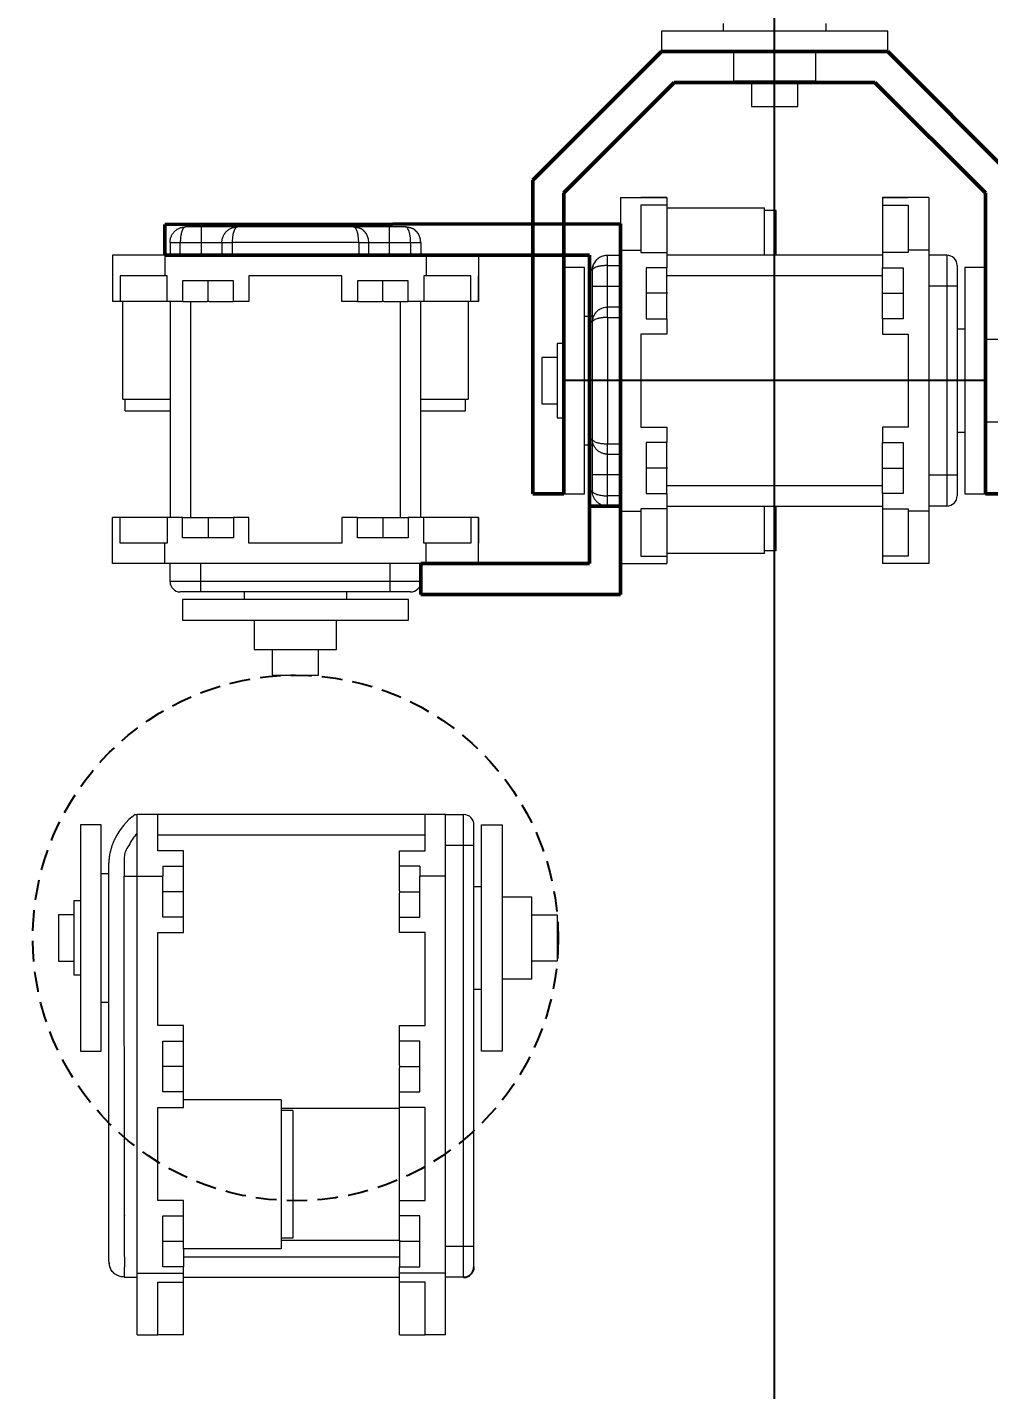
# Model space of a CAD drawing. Header units: millimetres. Extents: x 2045 to 5131, y -377 to 2192.
# Drawn here: x 3074.2 to 3167.7, y 1436 to 1568.5 of the extents above; entities that cross this region are included whole.
import ezdxf

# ---------------------------------------------------------------- set-up
doc = ezdxf.new("R2010")
doc.units = ezdxf.units.MM
doc.linetypes.add('ACISOTGL', pattern=[3, 2, -1])
for name, color, linetype, lineweight in [('AM_5', 3, 'Continuous', 25), ('Construction', 1, 'ACISOTGL', 25), ('Groin', 5, 'Continuous', 50), ('Leg joint', 5, 'Continuous', 50), ('Waistline', 5, 'Continuous', 50)]:
    doc.layers.add(name, color=color, linetype=linetype, lineweight=lineweight)
for name, color, linetype in [('Legs', 7, 'Continuous'), ('RX-28', 7, 'Continuous'), ('Trunk', 7, 'Continuous')]:
    doc.layers.add(name, color=color, linetype=linetype)
doc.styles.get("Standard").update_dxf_attribs({"font": 'arial.ttf'})
doc.dimstyles.new('ISO-25$0', dxfattribs={"dimtxt": 2.5, "dimasz": 2.5, "dimexe": 1.25, "dimexo": 0.625, "dimtad": 1, "dimtxsty": 'Standard', "dimcen": 2.5, "dimadec": 0, "dimazin": 0, "dimtfac": 1, "dimtmove": 0, "dimatfit": 3, "dimfxl": 1, "dimarcsym": 0})

# ---------------------------------------------------------------- blocks, each defined once
blk = doc.blocks.new('*D15')
at = {"layer": 'AM_5', "color": 0, "lineweight": -2, "transparency": 16777216}
for p, q in [((3146.23, 1776.71), (2818.61, 1776.71)), ((2819.86, 1774.21), (2819.86, 1264.21)), ((3146.23, 1261.71), (2818.61, 1261.71))]:
    blk.add_line(p, q, dxfattribs=at)
at = {"layer": 'AM_5', "color": 0, "transparency": 16777216}
for points in [[(2819.44, 1774.21), (2820.27, 1774.21), (2819.86, 1776.71)], [(2819.44, 1264.21), (2820.27, 1264.21), (2819.86, 1261.71)]]:
    blk.add_solid(points, dxfattribs=at)
at = {"layer": 'Defpoints', "color": 0, "transparency": 16777216}
for p in [(3146.85, 1776.71), (2819.86, 1261.71), (3146.85, 1261.71)]:
    blk.add_point(p, dxfattribs=at)
at = {"layer": 'AM_5', "color": 0, "transparency": 16777216, "insert": (2817.95, 1519.21), "char_height": 2.5, "attachment_point": 5, "rotation": 90}
blk.add_mtext('515', dxfattribs=at)

msp = doc.modelspace()

# ---------------------------------------------------------------- linework, layer by layer
msp.add_line((3146.853, 1261.713), (3146.853, 1761.713))
at = {"layer": 'Construction'}
msp.add_circle((3100.252, 1479.913), 25.557, dxfattribs=at)
at = {"layer": 'Groin'}
for p, q in [((3087.552, 1549.32), (3131.853, 1549.37)), ((3087.552, 1546.32), (3087.552, 1549.32)), ((3131.853, 1549.37), (3131.853, 1521.92)), ((3128.853, 1546.32), (3087.552, 1546.32)), ((3128.853, 1521.92), (3128.853, 1546.32)), ((3131.853, 1521.92), (3128.853, 1521.92)), ((3128.853, 1521.92), (3128.853, 1516.32)), ((3131.853, 1521.92), (3131.853, 1513.32)), ((3112.452, 1516.32), (3128.853, 1516.32)), ((3112.452, 1516.32), (3112.452, 1513.32)), ((3112.452, 1513.32), (3131.853, 1513.32))]:
    msp.add_line(p, q, dxfattribs=at)
at = {"layer": 'Leg joint'}
msp.add_line((3131.853, 1521.92), (3131.853, 1516.32), dxfattribs=at)
at = {"layer": 'Legs', "color": 7, "linetype": 'Continuous', "lineweight": 15}
for p, q in [((3091.102, 1549.07), (3089.553, 1549.07)), ((3091.102, 1547.57), (3091.102, 1549.07)), ((3105.901, 1549.07), (3094.603, 1549.07)), ((3109.402, 1547.57), (3109.402, 1549.07)), ((3110.951, 1549.07), (3109.402, 1549.07)), ((3088.052, 1547.569), (3088.052, 1546.32)), ((3089.052, 1547.57), (3091.102, 1547.57)), ((3089.052, 1546.32), (3089.052, 1547.57)), ((3091.102, 1547.57), (3093.102, 1547.57)), ((3091.102, 1546.32), (3091.102, 1547.57)), ((3093.102, 1547.569), (3093.102, 1546.32)), ((3106.402, 1547.569), (3094.102, 1547.57)), ((3094.102, 1547.57), (3094.102, 1546.32)), ((3106.402, 1547.569), (3106.402, 1546.32)), ((3107.402, 1546.32), (3107.402, 1547.57)), ((3107.402, 1547.57), (3109.402, 1547.57)), ((3109.402, 1546.32), (3109.402, 1547.57)), ((3109.402, 1547.57), (3111.452, 1547.569)), ((3111.452, 1547.569), (3111.452, 1546.32)), ((3112.452, 1547.57), (3112.452, 1546.32)), ((3082.452, 1546.32), (3082.452, 1541.82)), ((3087.552, 1546.32), (3082.452, 1546.32)), ((3087.552, 1546.32), (3087.552, 1544.32)), ((3112.952, 1546.32), (3087.552, 1546.32)), ((3118.052, 1546.32), (3112.952, 1546.32)), ((3112.952, 1546.32), (3112.952, 1544.32)), ((3118.052, 1546.32), (3118.052, 1541.82)), ((3082.452, 1544.32), (3082.452, 1541.82)), ((3082.452, 1544.32), (3082.452, 1541.82)), ((3087.552, 1544.32), (3083.196, 1544.32)), ((3083.196, 1544.32), (3083.196, 1541.82)), ((3087.777, 1544.32), (3087.552, 1544.32)), ((3087.777, 1541.82), (3087.777, 1544.32)), ((3104.777, 1544.32), (3095.727, 1544.32)), ((3095.727, 1544.32), (3095.727, 1541.82)), ((3104.777, 1541.82), (3104.777, 1544.32)), ((3112.952, 1544.32), (3112.727, 1544.32)), ((3112.727, 1544.32), (3112.727, 1541.82)), ((3117.308, 1544.32), (3112.952, 1544.32)), ((3117.308, 1541.82), (3117.308, 1544.32)), ((3118.052, 1541.82), (3118.052, 1544.32)), ((3118.052, 1541.82), (3118.052, 1544.32)), ((3082.452, 1543.82), (3082.452, 1541.82)), ((3082.452, 1543.82), (3082.452, 1541.82)), ((3094.227, 1543.82), (3089.277, 1543.82)), ((3089.277, 1543.82), (3089.277, 1541.82)), ((3091.752, 1541.82), (3091.752, 1543.82)), ((3094.227, 1541.82), (3094.227, 1543.82)), ((3111.227, 1543.82), (3106.277, 1543.82)), ((3106.277, 1543.82), (3106.277, 1541.82)), ((3108.752, 1541.82), (3108.752, 1543.82)), ((3111.227, 1541.82), (3111.227, 1543.82)), ((3118.052, 1541.82), (3118.052, 1543.82)), ((3118.052, 1541.82), (3118.052, 1543.82)), ((3083.196, 1541.82), (3082.452, 1541.82)), ((3087.777, 1541.82), (3083.196, 1541.82)), ((3083.452, 1532.32), (3083.452, 1541.82)), ((3089.277, 1541.82), (3087.777, 1541.82)), ((3088.052, 1541.82), (3088.052, 1520.82)), ((3089.277, 1541.82), (3091.652, 1541.82)), ((3090.052, 1541.82), (3090.052, 1520.82)), ((3091.852, 1541.82), (3091.652, 1541.82)), ((3091.852, 1541.82), (3094.227, 1541.82)), ((3095.727, 1541.82), (3094.227, 1541.82)), ((3106.277, 1541.82), (3104.777, 1541.82)), ((3106.277, 1541.82), (3108.652, 1541.82)), ((3108.852, 1541.82), (3108.652, 1541.82)), ((3108.852, 1541.82), (3111.227, 1541.82)), ((3110.452, 1520.82), (3110.452, 1541.82)), ((3112.727, 1541.82), (3111.227, 1541.82)), ((3112.452, 1520.82), (3112.452, 1541.82)), ((3117.308, 1541.82), (3112.727, 1541.82)), ((3117.052, 1541.82), (3117.052, 1532.32)), ((3118.052, 1541.82), (3117.308, 1541.82)), ((3083.452, 1532.32), (3088.052, 1532.32)), ((3083.702, 1531.17), (3083.702, 1532.32)), ((3112.452, 1532.32), (3117.052, 1532.32)), ((3116.802, 1531.17), (3116.802, 1532.32)), ((3083.702, 1531.17), (3088.052, 1531.17)), ((3112.452, 1531.17), (3116.802, 1531.17)), ((3082.452, 1516.32), (3082.452, 1520.82)), ((3083.196, 1520.82), (3082.452, 1520.82)), ((3082.452, 1518.82), (3082.452, 1520.82)), ((3082.452, 1518.32), (3082.452, 1520.82)), ((3082.452, 1518.82), (3082.452, 1520.82)), ((3082.452, 1518.32), (3082.452, 1520.82)), ((3083.196, 1518.32), (3083.196, 1520.82)), ((3087.777, 1520.82), (3083.196, 1520.82)), ((3087.777, 1520.82), (3087.777, 1518.32)), ((3089.277, 1520.82), (3087.777, 1520.82)), ((3089.277, 1518.82), (3089.277, 1520.82)), ((3089.277, 1520.82), (3091.652, 1520.82)), ((3091.652, 1520.82), (3091.852, 1520.82)), ((3091.752, 1520.82), (3091.752, 1518.82)), ((3091.852, 1520.82), (3094.227, 1520.82)), ((3094.227, 1520.82), (3094.227, 1518.82)), ((3095.727, 1520.82), (3094.227, 1520.82)), ((3095.727, 1518.32), (3095.727, 1520.82)), ((3104.777, 1520.82), (3104.777, 1518.32)), ((3106.277, 1520.82), (3104.777, 1520.82)), ((3106.277, 1518.82), (3106.277, 1520.82)), ((3106.277, 1520.82), (3108.652, 1520.82)), ((3108.652, 1520.82), (3108.852, 1520.82)), ((3108.752, 1520.82), (3108.752, 1518.82)), ((3108.852, 1520.82), (3111.227, 1520.82)), ((3112.727, 1520.82), (3111.227, 1520.82)), ((3111.227, 1520.82), (3111.227, 1518.82)), ((3112.727, 1518.32), (3112.727, 1520.82)), ((3117.308, 1520.82), (3112.727, 1520.82)), ((3118.052, 1520.82), (3117.308, 1520.82)), ((3117.308, 1520.82), (3117.308, 1518.32)), ((3118.052, 1516.32), (3118.052, 1520.82)), ((3118.052, 1520.82), (3118.052, 1518.32)), ((3094.227, 1518.82), (3089.277, 1518.82)), ((3111.227, 1518.82), (3106.277, 1518.82)), ((3087.552, 1518.32), (3083.196, 1518.32)), ((3087.552, 1516.32), (3087.552, 1518.32)), ((3087.777, 1518.32), (3087.552, 1518.32)), ((3104.777, 1518.32), (3095.727, 1518.32)), ((3112.952, 1518.32), (3112.727, 1518.32)), ((3112.952, 1516.32), (3112.952, 1518.32)), ((3117.308, 1518.32), (3112.952, 1518.32)), ((3087.552, 1516.32), (3082.452, 1516.32)), ((3112.952, 1516.32), (3087.552, 1516.32)), ((3088.052, 1514.57), (3088.052, 1516.32)), ((3091.052, 1514.57), (3091.052, 1516.32)), ((3109.452, 1514.57), (3109.452, 1516.32)), ((3112.452, 1514.57), (3112.452, 1516.32)), ((3118.052, 1516.32), (3112.952, 1516.32)), ((3091.052, 1514.57), (3088.052, 1514.57)), ((3091.052, 1513.57), (3091.052, 1514.57)), ((3109.452, 1514.57), (3091.052, 1514.57)), ((3109.452, 1513.57), (3091.052, 1513.57)), ((3112.452, 1514.57), (3109.452, 1514.57)), ((3109.452, 1513.57), (3109.452, 1514.57)), ((3111.252, 1512.82), (3089.252, 1512.82)), ((3089.252, 1510.82), (3111.252, 1510.82)), ((3096.252, 1507.97), (3104.252, 1507.97)), ((3098.002, 1505.47), (3102.502, 1505.47)), ((3079.359, 1490.913), (3079.359, 1468.913)), ((3081.359, 1468.913), (3081.359, 1490.913)), ((3086.859, 1491.913), (3084.859, 1491.913)), ((3084.859, 1485.913), (3084.859, 1491.913)), ((3086.859, 1488.388), (3086.859, 1491.913)), ((3112.859, 1491.913), (3086.859, 1491.913)), ((3114.859, 1491.913), (3112.859, 1491.913)), ((3112.859, 1488.388), (3112.859, 1491.913)), ((3114.859, 1485.913), (3114.859, 1491.913)), ((3114.859, 1491.913), (3116.609, 1491.913)), ((3116.609, 1488.913), (3116.609, 1491.913)), ((3118.359, 1468.913), (3118.359, 1490.913)), ((3120.359, 1490.913), (3120.359, 1468.913)), ((3112.859, 1489.913), (3086.859, 1489.913)), ((3089.359, 1488.388), (3086.859, 1488.388)), ((3089.359, 1486.888), (3089.359, 1488.388)), ((3110.359, 1488.388), (3112.859, 1488.388)), ((3110.359, 1486.888), (3110.359, 1488.388)), ((3116.609, 1488.913), (3114.859, 1488.913)), ((3117.609, 1488.913), (3116.609, 1488.913)), ((3116.609, 1449.913), (3116.609, 1488.913)), ((3117.609, 1449.913), (3117.609, 1488.913)), ((3083.609, 1487.77), (3083.609, 1486.913)), ((3083.61, 1452.913), (3083.609, 1485.913)), ((3083.609, 1485.913), (3084.859, 1485.913)), ((3084.859, 1485.913), (3087.359, 1485.913)), ((3084.859, 1447.313), (3084.859, 1485.913)), ((3087.359, 1486.888), (3087.359, 1485.913)), ((3087.359, 1486.888), (3089.359, 1486.888)), ((3087.359, 1481.938), (3087.359, 1485.913)), ((3089.359, 1484.513), (3089.359, 1486.888)), ((3112.359, 1486.888), (3110.359, 1486.888)), ((3110.359, 1484.513), (3110.359, 1486.888)), ((3112.359, 1486.888), (3112.359, 1485.913)), ((3114.859, 1485.913), (3112.359, 1485.913)), ((3112.359, 1481.938), (3112.359, 1485.913)), ((3114.859, 1447.313), (3114.859, 1485.913)), ((3082.109, 1453.414), (3082.109, 1485.412)), ((3089.359, 1484.413), (3087.359, 1484.413)), ((3089.359, 1484.313), (3089.359, 1484.513)), ((3089.359, 1481.938), (3089.359, 1484.313)), ((3110.359, 1484.513), (3110.359, 1484.313)), ((3110.359, 1484.413), (3112.359, 1484.413)), ((3110.359, 1481.938), (3110.359, 1484.313)), ((3078.709, 1483.513), (3078.709, 1476.313)), ((3123.209, 1483.913), (3123.209, 1475.913)), ((3077.209, 1482.163), (3077.209, 1477.663)), ((3089.359, 1481.938), (3087.359, 1481.938)), ((3089.359, 1480.438), (3089.359, 1481.938)), ((3110.359, 1481.938), (3112.359, 1481.938)), ((3110.359, 1480.438), (3110.359, 1481.938)), ((3125.709, 1482.163), (3125.709, 1477.663)), ((3086.859, 1471.388), (3086.859, 1480.438)), ((3086.859, 1480.438), (3089.359, 1480.438)), ((3112.859, 1480.438), (3110.359, 1480.438)), ((3112.859, 1471.388), (3112.859, 1480.438)), ((3089.359, 1471.388), (3086.859, 1471.388)), ((3089.359, 1469.888), (3089.359, 1471.388)), ((3110.359, 1471.388), (3112.859, 1471.388)), ((3110.359, 1469.888), (3110.359, 1471.388)), ((3087.359, 1464.938), (3087.359, 1469.888)), ((3087.359, 1469.888), (3089.359, 1469.888)), ((3089.359, 1467.513), (3089.359, 1469.888)), ((3112.359, 1469.888), (3110.359, 1469.888)), ((3110.359, 1467.513), (3110.359, 1469.888)), ((3112.359, 1464.938), (3112.359, 1469.888)), ((3089.359, 1467.413), (3087.359, 1467.413)), ((3089.359, 1467.313), (3089.359, 1467.513)), ((3089.359, 1464.938), (3089.359, 1467.313)), ((3110.359, 1467.513), (3110.359, 1467.313)), ((3110.359, 1467.413), (3112.359, 1467.413)), ((3110.359, 1464.938), (3110.359, 1467.313)), ((3089.359, 1464.938), (3087.359, 1464.938)), ((3089.359, 1463.438), (3089.359, 1464.938)), ((3110.359, 1464.938), (3112.359, 1464.938)), ((3110.359, 1463.438), (3110.359, 1464.938)), ((3086.859, 1454.388), (3086.859, 1463.438)), ((3086.859, 1463.438), (3089.359, 1463.438)), ((3098.859, 1464.163), (3089.359, 1464.163)), ((3098.859, 1464.163), (3098.859, 1449.663)), ((3110.359, 1463.313), (3098.859, 1463.313)), ((3100.009, 1463.123), (3098.859, 1463.123)), ((3100.009, 1463.123), (3100.009, 1450.703)), ((3112.859, 1463.438), (3110.359, 1463.438)), ((3110.359, 1454.388), (3110.359, 1463.313)), ((3112.859, 1454.388), (3112.859, 1463.438)), ((3089.359, 1454.388), (3086.859, 1454.388)), ((3089.359, 1452.888), (3089.359, 1454.388)), ((3110.359, 1454.388), (3112.859, 1454.388)), ((3110.359, 1452.888), (3110.359, 1454.388)), ((3087.359, 1447.938), (3087.359, 1452.888)), ((3087.359, 1452.888), (3089.359, 1452.888)), ((3089.359, 1449.663), (3089.359, 1452.888)), ((3112.359, 1452.888), (3110.359, 1452.888)), ((3110.359, 1450.513), (3110.359, 1452.888)), ((3112.359, 1447.938), (3112.359, 1452.888)), ((3083.609, 1451.913), (3083.609, 1449.913)), ((3082.109, 1448.414), (3082.109, 1449.913)), ((3083.609, 1449.913), (3083.61, 1447.913)), ((3087.359, 1450.413), (3089.359, 1450.413)), ((3100.009, 1450.703), (3098.859, 1450.703)), ((3098.859, 1450.513), (3110.359, 1450.513)), ((3110.359, 1450.513), (3110.359, 1450.313)), ((3110.359, 1450.413), (3112.359, 1450.413)), ((3110.359, 1450.313), (3110.359, 1447.938)), ((3116.609, 1449.913), (3114.859, 1449.913)), ((3116.609, 1446.913), (3116.609, 1449.913)), ((3117.609, 1449.913), (3116.609, 1449.913)), ((3098.859, 1449.663), (3089.359, 1449.663)), ((3089.359, 1449.663), (3089.359, 1447.938)), ((3089.359, 1448.913), (3110.359, 1448.913)), ((3084.859, 1447.313), (3089.359, 1447.313)), ((3084.859, 1441.313), (3084.859, 1447.313)), ((3089.359, 1447.938), (3087.359, 1447.938)), ((3089.359, 1447.313), (3089.359, 1447.938)), ((3089.359, 1446.438), (3089.359, 1447.313)), ((3110.359, 1447.313), (3110.359, 1447.938)), ((3110.359, 1447.938), (3112.359, 1447.938)), ((3114.859, 1447.313), (3110.359, 1447.313)), ((3110.359, 1446.438), (3110.359, 1447.313)), ((3114.859, 1441.313), (3114.859, 1447.313)), ((3083.609, 1446.913), (3084.859, 1446.913)), ((3086.859, 1441.313), (3086.859, 1446.438)), ((3086.859, 1446.438), (3089.359, 1446.438)), ((3089.359, 1446.913), (3110.359, 1446.913)), ((3089.359, 1441.313), (3089.359, 1446.438)), ((3112.859, 1446.438), (3110.359, 1446.438)), ((3110.359, 1441.313), (3110.359, 1446.438)), ((3112.859, 1441.313), (3112.859, 1446.438)), ((3116.609, 1446.913), (3114.859, 1446.913)), ((3084.859, 1441.313), (3086.859, 1441.313)), ((3089.359, 1441.313), (3086.859, 1441.313)), ((3089.359, 1441.313), (3086.859, 1441.313)), ((3089.359, 1441.313), (3087.359, 1441.313)), ((3089.359, 1441.313), (3087.359, 1441.313)), ((3110.359, 1441.313), (3112.859, 1441.313)), ((3110.359, 1441.313), (3112.359, 1441.313)), ((3110.359, 1441.313), (3112.859, 1441.313)), ((3110.359, 1441.313), (3112.359, 1441.313)), ((3114.859, 1441.313), (3112.859, 1441.313))]:
    msp.add_line(p, q, dxfattribs=at)
for centre, radius, start, end in [((3089.052, 1514.57), 1, 180, 270), ((3111.452, 1514.57), 1, 269.99999, 0), ((3088.286, 1486.913), 6.177, 125.95684, 154.68287), ((3116.609, 1490.913), 1, 359.99999, 90)]:
    msp.add_arc(centre, radius, start, end, dxfattribs=at)
at = {"layer": 'Legs', "color": 7, "linetype": 'Continuous'}
msp.add_arc((3116.609, 1447.913), 1, 270, 0, dxfattribs=at)
at = {"layer": 'Legs', "color": 7, "linetype": 'Continuous', "lineweight": 15}
for points, knots in [([(3088.052, 1547.569), (3088.053, 1547.61), (3088.055, 1547.692), (3088.071, 1547.815), (3088.096, 1547.938), (3088.133, 1548.06), (3088.18, 1548.18), (3088.238, 1548.296), (3088.306, 1548.409), (3088.386, 1548.516), (3088.508, 1548.654), (3088.696, 1548.814), (3088.965, 1548.962), (3089.258, 1549.051), (3089.458, 1549.07), (3089.553, 1549.07), (3089.553, 1549.07)], [0, 0, 0, 0, 0.0505719, 0.1018162, 0.1537719, 0.2064762, 0.2599649, 0.3142724, 0.3694313, 0.4254729, 0.4824269, 0.60395, 0.7384915, 0.8762284, 0.9995611, 1, 1, 1, 1]), ([(3089.553, 1549.07), (3089.54, 1549.069), (3089.515, 1549.067), (3089.476, 1549.054), (3089.437, 1549.032), (3089.397, 1548.998), (3089.338, 1548.932), (3089.267, 1548.814), (3089.195, 1548.631), (3089.141, 1548.434), (3089.101, 1548.228), (3089.073, 1548.012), (3089.055, 1547.791), (3089.053, 1547.643), (3089.052, 1547.57)], [0, 0, 0, 0, 0.0476949, 0.0977059, 0.1500358, 0.2046873, 0.2616623, 0.3962981, 0.5179541, 0.6203651, 0.719584, 0.815793, 0.9091922, 1, 1, 1, 1]), ([(3094.602, 1549.07), (3094.602, 1549.07), (3094.233, 1549.07), (3092.92, 1549.07), (3092.03, 1549.07), (3091.102, 1549.07)], [0, 0, 0, 0, 0.5, 0.5, 1, 1, 1, 1]), ([(3093.102, 1547.569), (3093.103, 1547.61), (3093.105, 1547.692), (3093.121, 1547.815), (3093.146, 1547.938), (3093.183, 1548.06), (3093.23, 1548.18), (3093.288, 1548.296), (3093.356, 1548.409), (3093.436, 1548.516), (3093.558, 1548.654), (3093.746, 1548.814), (3094.015, 1548.962), (3094.308, 1549.051), (3094.508, 1549.07), (3094.603, 1549.07), (3094.603, 1549.07)], [0, 0, 0, 0, 0.0505719, 0.1018162, 0.1537718, 0.206476, 0.2599648, 0.3142723, 0.3694312, 0.4254728, 0.4824268, 0.6039498, 0.7384915, 0.8762345, 0.9995608, 1, 1, 1, 1]), ([(3094.603, 1549.07), (3094.59, 1549.069), (3094.565, 1549.067), (3094.526, 1549.054), (3094.487, 1549.032), (3094.447, 1548.998), (3094.388, 1548.932), (3094.317, 1548.814), (3094.245, 1548.631), (3094.191, 1548.434), (3094.151, 1548.228), (3094.123, 1548.012), (3094.105, 1547.791), (3094.103, 1547.643), (3094.102, 1547.57)], [0, 0, 0, 0, 0.0476989, 0.0977119, 0.1500419, 0.2046913, 0.2616622, 0.3962979, 0.517954, 0.620365, 0.7195838, 0.8157929, 0.9091921, 1, 1, 1, 1]), ([(3106.402, 1547.569), (3106.402, 1547.61), (3106.401, 1547.692), (3106.395, 1547.815), (3106.387, 1547.938), (3106.374, 1548.06), (3106.359, 1548.18), (3106.339, 1548.296), (3106.317, 1548.409), (3106.291, 1548.516), (3106.25, 1548.654), (3106.187, 1548.814), (3106.107, 1548.946), (3106.031, 1549.024), (3105.966, 1549.063), (3105.922, 1549.067), (3105.901, 1549.07)], [0, 0, 0, 0, 0.0505607, 0.1017936, 0.1537377, 0.2064303, 0.2599072, 0.3142026, 0.3693492, 0.4253784, 0.4823197, 0.6039016, 0.7385341, 0.8321576, 0.9193096, 1, 1, 1, 1]), ([(3105.901, 1549.07), (3105.995, 1549.064), (3106.194, 1549.052), (3106.429, 1548.988), (3106.554, 1548.914), (3106.588, 1548.895)], [0, 0, 0, 0, 0.3971172, 0.8406947, 1, 1, 1, 1]), ([(3109.402, 1549.07), (3108.474, 1549.07), (3107.583, 1549.07), (3106.271, 1549.07), (3105.902, 1549.07), (3105.902, 1549.07)], [0, 0, 0, 0, 0.5, 0.5, 1, 1, 1, 1]), ([(3106.868, 1548.715), (3106.856, 1548.725), (3106.788, 1548.787), (3106.617, 1548.894), (3106.335, 1549.014), (3106.109, 1549.033), (3105.986, 1549.043)], [0, 0, 0, 0, 0.0501322, 0.2955178, 0.618719, 1, 1, 1, 1]), ([(3107.386, 1547.553), (3107.381, 1547.63), (3107.373, 1547.776), (3107.318, 1548.035), (3107.197, 1548.343), (3107.042, 1548.565), (3106.897, 1548.689), (3106.868, 1548.715)], [0, 0, 0, 0, 0.1677828, 0.320425, 0.5757664, 0.9127775, 1, 1, 1, 1]), ([(3110.951, 1549.07), (3111.045, 1549.064), (3111.244, 1549.052), (3111.479, 1548.988), (3111.604, 1548.914), (3111.638, 1548.895)], [0, 0, 0, 0, 0.3971368, 0.8406945, 1, 1, 1, 1]), ([(3111.452, 1547.569), (3111.452, 1547.61), (3111.451, 1547.692), (3111.445, 1547.815), (3111.437, 1547.938), (3111.424, 1548.06), (3111.409, 1548.18), (3111.389, 1548.296), (3111.367, 1548.409), (3111.341, 1548.516), (3111.3, 1548.654), (3111.237, 1548.814), (3111.157, 1548.946), (3111.081, 1549.024), (3111.016, 1549.063), (3110.972, 1549.067), (3110.951, 1549.07)], [0, 0, 0, 0, 0.0505607, 0.1017935, 0.1537376, 0.2064302, 0.259907, 0.3142024, 0.3693491, 0.4253783, 0.4823197, 0.6039014, 0.738534, 0.8321632, 0.9193152, 1, 1, 1, 1]), ([(3111.918, 1548.715), (3111.906, 1548.725), (3111.838, 1548.787), (3111.667, 1548.894), (3111.385, 1549.014), (3111.159, 1549.033), (3111.036, 1549.043)], [0, 0, 0, 0, 0.050132, 0.2955176, 0.6187189, 1, 1, 1, 1]), ([(3112.436, 1547.553), (3112.431, 1547.63), (3112.423, 1547.776), (3112.368, 1548.035), (3112.247, 1548.343), (3112.092, 1548.565), (3111.947, 1548.689), (3111.918, 1548.715)], [0, 0, 0, 0, 0.1677828, 0.3204249, 0.5757663, 0.9127774, 1, 1, 1, 1]), ([(3088.052, 1547.569), (3088.052, 1547.569), (3088.073, 1547.569), (3088.171, 1547.569), (3088.247, 1547.569), (3088.443, 1547.569), (3088.561, 1547.569), (3088.807, 1547.569), (3088.934, 1547.569), (3089.052, 1547.57)], [0, 0, 0, 0, 0.25, 0.25, 0.5, 0.5, 0.75, 0.75, 1, 1, 1, 1]), ([(3093.102, 1547.569), (3093.102, 1547.569), (3093.123, 1547.569), (3093.221, 1547.569), (3093.297, 1547.569), (3093.493, 1547.569), (3093.611, 1547.569), (3093.857, 1547.569), (3093.984, 1547.569), (3094.102, 1547.57)], [0, 0, 0, 0, 0.25, 0.25, 0.5, 0.5, 0.75, 0.75, 1, 1, 1, 1]), ([(3106.402, 1547.569), (3106.533, 1547.569), (3106.796, 1547.569), (3107.123, 1547.569), (3107.329, 1547.569), (3107.357, 1547.569), (3107.367, 1547.569)], [0, 0, 0, 0, 0.28258443, 0.56516885, 0.84775328, 1, 1, 1, 1]), ([(3111.452, 1547.569), (3111.583, 1547.569), (3111.846, 1547.569), (3112.173, 1547.569), (3112.379, 1547.569), (3112.407, 1547.569), (3112.417, 1547.569)], [0, 0, 0, 0, 0.2825844, 0.5651688, 0.8477532, 1, 1, 1, 1]), ([(3091.052, 1513.57), (3091.01, 1513.57), (3090.926, 1513.57), (3090.8, 1513.57), (3090.677, 1513.57), (3090.555, 1513.57), (3090.434, 1513.57), (3090.227, 1513.57), (3089.946, 1513.57), (3089.628, 1513.57), (3089.368, 1513.57), (3089.204, 1513.57), (3089.11, 1513.57), (3089.061, 1513.57), (3089.055, 1513.57), (3089.052, 1513.57)], [0, 0, 0, 0, 0.0403222, 0.0803171, 0.1201425, 0.159958, 0.1999236, 0.2401972, 0.3700419, 0.5000573, 0.629902, 0.7599174, 0.8400454, 0.9196463, 1, 1, 1, 1]), ([(3111.452, 1513.57), (3111.451, 1513.57), (3111.45, 1513.57), (3111.437, 1513.57), (3111.418, 1513.57), (3111.391, 1513.57), (3111.355, 1513.57), (3111.281, 1513.57), (3111.136, 1513.57), (3110.876, 1513.57), (3110.558, 1513.57), (3110.24, 1513.57), (3109.951, 1513.57), (3109.703, 1513.57), (3109.536, 1513.57), (3109.452, 1513.57)], [0, 0, 0, 0, 0.0403222, 0.0803171, 0.1201425, 0.159958, 0.1999236, 0.2401972, 0.3700419, 0.5000573, 0.629902, 0.7599174, 0.8400454, 0.9196463, 1, 1, 1, 1]), ([(3117.609, 1488.913), (3117.609, 1488.955), (3117.609, 1489.039), (3117.609, 1489.164), (3117.609, 1489.288), (3117.609, 1489.41), (3117.609, 1489.531), (3117.609, 1489.738), (3117.609, 1490.019), (3117.609, 1490.336), (3117.609, 1490.597), (3117.609, 1490.761), (3117.609, 1490.855), (3117.609, 1490.904), (3117.609, 1490.91), (3117.609, 1490.913)], [0, 0, 0, 0, 0.04032222, 0.08031714, 0.12014249, 0.15995801, 0.19992356, 0.24019724, 0.37004189, 0.50005725, 0.62990199, 0.75991743, 0.84004545, 0.91964627, 1, 1, 1, 1]), ([(3082.109, 1486.913), (3082.11, 1486.972), (3082.111, 1487.092), (3082.119, 1487.275), (3082.133, 1487.463), (3082.153, 1487.654), (3082.18, 1487.849), (3082.213, 1488.047), (3082.262, 1488.287), (3082.333, 1488.572), (3082.434, 1488.899), (3082.555, 1489.229), (3082.653, 1489.445), (3082.703, 1489.554)], [0, 0, 0, 0, 0.070877, 0.1420784, 0.2137175, 0.285906, 0.3587527, 0.4323636, 0.5068416, 0.6264285, 0.748243, 0.872652, 1, 1, 1, 1]), ([(3084.059, 1488.913), (3083.906, 1488.729), (3083.79, 1488.533), (3083.642, 1488.142), (3083.609, 1487.947), (3083.609, 1487.77)], [0, 0, 0, 0, 0.5, 0.5, 1, 1, 1, 1]), ([(3083.61, 1486.913), (3083.61, 1486.913), (3083.61, 1486.891), (3083.609, 1486.794), (3083.609, 1486.717), (3083.609, 1486.522), (3083.609, 1486.404), (3083.609, 1486.158), (3083.609, 1486.031), (3083.609, 1485.913)], [0, 0, 0, 0, 0.25, 0.25, 0.5, 0.5, 0.75, 0.75, 1, 1, 1, 1]), ([(3082.109, 1449.913), (3082.109, 1450.841), (3082.109, 1451.731), (3082.109, 1453.044), (3082.109, 1453.413), (3082.109, 1453.413)], [0, 0, 0, 0, 0.5, 0.5, 1, 1, 1, 1]), ([(3083.61, 1452.913), (3083.61, 1452.782), (3083.609, 1452.519), (3083.609, 1452.192), (3083.609, 1451.985), (3083.609, 1451.958), (3083.609, 1451.948)], [0, 0, 0, 0, 0.2825844, 0.5651689, 0.8477533, 1, 1, 1, 1]), ([(3117.609, 1447.913), (3117.609, 1447.914), (3117.609, 1447.915), (3117.609, 1447.927), (3117.609, 1447.947), (3117.609, 1447.974), (3117.609, 1448.009), (3117.609, 1448.084), (3117.609, 1448.229), (3117.609, 1448.489), (3117.609, 1448.807), (3117.609, 1449.125), (3117.609, 1449.414), (3117.609, 1449.661), (3117.609, 1449.829), (3117.609, 1449.913)], [0, 0, 0, 0, 0.0403222, 0.0803171, 0.1201425, 0.159958, 0.1999236, 0.2401972, 0.3700419, 0.5000573, 0.629902, 0.7599174, 0.8400454, 0.9196463, 1, 1, 1, 1]), ([(3082.109, 1448.414), (3082.115, 1448.32), (3082.127, 1448.121), (3082.191, 1447.886), (3082.264, 1447.76), (3082.284, 1447.727)], [0, 0, 0, 0, 0.3971375, 0.8406945, 1, 1, 1, 1]), ([(3082.464, 1447.447), (3082.454, 1447.459), (3082.392, 1447.527), (3082.285, 1447.698), (3082.165, 1447.98), (3082.146, 1448.206), (3082.136, 1448.328)], [0, 0, 0, 0, 0.050132, 0.2955176, 0.6187189, 1, 1, 1, 1]), ([(3083.626, 1446.929), (3083.549, 1446.934), (3083.403, 1446.942), (3083.144, 1446.997), (3082.836, 1447.118), (3082.614, 1447.273), (3082.49, 1447.417), (3082.464, 1447.447)], [0, 0, 0, 0, 0.1677828, 0.3204249, 0.5757663, 0.9127774, 1, 1, 1, 1]), ([(3083.61, 1447.913), (3083.61, 1447.782), (3083.609, 1447.519), (3083.609, 1447.192), (3083.609, 1446.985), (3083.609, 1446.958), (3083.609, 1446.948)], [0, 0, 0, 0, 0.2825843, 0.5651687, 0.847753, 1, 1, 1, 1])]:
    msp.add_open_spline(points, degree=3, knots=knots, dxfattribs=at)
for points, degree in [([(3106.793, 1548.772), (3106.884, 1548.694)], 1), ([(3111.843, 1548.772), (3111.934, 1548.694)], 1), ([(3107.367, 1547.569), (3107.402, 1547.57)], 1), ([(3112.417, 1547.569), (3112.452, 1547.57)], 1), ([(3095.252, 1513.57), (3095.252, 1512.82)], 1), ([(3105.252, 1512.82), (3105.252, 1513.57)], 1), ([(3089.252, 1512.82), (3089.252, 1510.82)], 1), ([(3111.252, 1510.82), (3111.252, 1512.82)], 1), ([(3096.252, 1510.82), (3096.252, 1507.97)], 1), ([(3104.252, 1507.97), (3104.252, 1510.82)], 1), ([(3098.002, 1507.97), (3098.002, 1505.47)], 1), ([(3102.502, 1505.47), (3102.502, 1507.97)], 1), ([(3081.359, 1490.913), (3079.359, 1490.913)], 1), ([(3084.659, 1491.913), (3084.659, 1491.913), (3084.736, 1491.913), (3084.859, 1491.913)], 3), ([(3118.359, 1490.913), (3120.359, 1490.913)], 1), ([(3084.859, 1490.096), (3084.533, 1489.745), (3084.263, 1489.346), (3084.059, 1488.913)], 3), ([(3082.109, 1486.163), (3081.359, 1486.163)], 1), ([(3082.109, 1485.413), (3082.109, 1485.413), (3082.109, 1485.973), (3082.109, 1486.913)], 3), ([(3117.609, 1484.913), (3118.359, 1484.913)], 1), ([(3079.359, 1483.513), (3078.709, 1483.513)], 1), ([(3120.359, 1483.913), (3123.209, 1483.913)], 1), ([(3078.709, 1482.163), (3077.209, 1482.163)], 1), ([(3123.209, 1482.163), (3125.709, 1482.163)], 1), ([(3077.209, 1477.663), (3078.709, 1477.663)], 1), ([(3125.709, 1477.663), (3123.209, 1477.663)], 1), ([(3078.709, 1476.313), (3079.359, 1476.313)], 1), ([(3123.209, 1475.913), (3120.359, 1475.913)], 1), ([(3118.359, 1474.913), (3117.609, 1474.913)], 1), ([(3081.359, 1473.663), (3082.109, 1473.663)], 1), ([(3079.359, 1468.913), (3081.359, 1468.913)], 1), ([(3120.359, 1468.913), (3118.359, 1468.913)], 1), ([(3083.609, 1451.948), (3083.609, 1451.913)], 1), ([(3082.407, 1447.522), (3082.485, 1447.431)], 1), ([(3083.609, 1446.948), (3083.609, 1446.913)], 1)]:
    msp.add_open_spline(points, degree=degree, dxfattribs=at)
at = {"layer": 'RX-28', "color": 6, "linetype": 'Continuous', "lineweight": 15}
for p, q in [((3131.853, 1551.92), (3131.853, 1546.82)), ((3131.853, 1551.92), (3136.353, 1551.92)), ((3136.353, 1551.92), (3133.853, 1551.92)), ((3136.353, 1551.92), (3133.853, 1551.92)), ((3136.353, 1551.92), (3134.353, 1551.92)), ((3136.353, 1551.92), (3134.353, 1551.92)), ((3136.353, 1551.92), (3136.353, 1551.176)), ((3157.353, 1551.92), (3157.353, 1551.176)), ((3161.853, 1551.92), (3157.353, 1551.92)), ((3157.353, 1551.92), (3159.353, 1551.92)), ((3157.353, 1551.92), (3159.853, 1551.92)), ((3157.353, 1551.92), (3159.353, 1551.92)), ((3157.353, 1551.92), (3159.853, 1551.92)), ((3161.853, 1551.92), (3161.853, 1546.82)), ((3136.353, 1551.176), (3133.853, 1551.176)), ((3133.853, 1551.176), (3133.853, 1546.82)), ((3136.353, 1551.176), (3136.353, 1546.595)), ((3136.353, 1550.92), (3145.853, 1550.92)), ((3145.853, 1546.32), (3145.853, 1550.92)), ((3147.003, 1550.67), (3145.853, 1550.67)), ((3147.003, 1546.32), (3147.003, 1550.67)), ((3157.353, 1551.176), (3159.853, 1551.176)), ((3157.353, 1551.176), (3157.353, 1546.595)), ((3159.853, 1551.176), (3159.853, 1546.82)), ((3131.853, 1546.82), (3133.853, 1546.82)), ((3131.853, 1546.82), (3131.853, 1521.42)), ((3133.853, 1546.82), (3133.853, 1546.595)), ((3133.853, 1546.595), (3136.353, 1546.595)), ((3136.353, 1546.595), (3136.353, 1545.095)), ((3157.353, 1546.595), (3157.353, 1545.095)), ((3159.853, 1546.595), (3157.353, 1546.595)), ((3161.853, 1546.82), (3159.853, 1546.82)), ((3159.853, 1546.82), (3159.853, 1546.595)), ((3161.853, 1546.82), (3161.853, 1521.42)), ((3130.603, 1546.32), (3131.853, 1546.32)), ((3130.603, 1543.27), (3130.603, 1545.32)), ((3130.603, 1545.32), (3131.853, 1545.32)), ((3157.353, 1546.32), (3136.353, 1546.32)), ((3163.603, 1546.32), (3161.853, 1546.32)), ((3163.603, 1546.32), (3163.603, 1543.32)), ((3126.353, 1545.12), (3126.353, 1523.12)), ((3128.353, 1523.12), (3128.353, 1545.12)), ((3129.103, 1544.819), (3129.103, 1543.27)), ((3136.353, 1545.095), (3134.353, 1545.095)), ((3134.353, 1545.095), (3134.353, 1540.145)), ((3136.353, 1542.72), (3136.353, 1545.095)), ((3157.353, 1544.32), (3136.353, 1544.32)), ((3157.353, 1545.095), (3159.353, 1545.095)), ((3157.353, 1542.72), (3157.353, 1545.095)), ((3159.353, 1545.095), (3159.353, 1540.145)), ((3165.353, 1545.12), (3165.353, 1523.12)), ((3167.353, 1523.12), (3167.353, 1545.12)), ((3130.603, 1543.27), (3129.103, 1543.27)), ((3130.603, 1541.27), (3130.603, 1543.27)), ((3131.853, 1543.27), (3130.603, 1543.27)), ((3136.353, 1542.62), (3134.353, 1542.62)), ((3136.353, 1542.72), (3136.353, 1542.519)), ((3157.353, 1542.519), (3157.353, 1542.72)), ((3157.353, 1542.62), (3159.353, 1542.62)), ((3163.603, 1543.32), (3161.853, 1543.32)), ((3164.603, 1543.32), (3163.603, 1543.32)), ((3163.603, 1543.32), (3163.603, 1524.92)), ((3164.603, 1543.32), (3164.603, 1524.92)), ((3136.353, 1540.145), (3136.353, 1542.519)), ((3157.353, 1540.145), (3157.353, 1542.519)), ((3131.853, 1541.27), (3130.603, 1541.27)), ((3130.603, 1540.27), (3130.603, 1527.97)), ((3130.603, 1540.27), (3131.853, 1540.27)), ((3134.353, 1540.145), (3136.353, 1540.145)), ((3136.353, 1540.145), (3136.353, 1538.645)), ((3157.353, 1540.145), (3157.353, 1538.645)), ((3159.353, 1540.145), (3157.353, 1540.145)), ((3129.103, 1539.769), (3129.103, 1528.471)), ((3136.353, 1538.645), (3133.853, 1538.645)), ((3133.853, 1538.645), (3133.853, 1529.595)), ((3157.353, 1538.645), (3159.853, 1538.645)), ((3159.853, 1538.645), (3159.853, 1529.595)), ((3125.703, 1537.72), (3125.703, 1530.52)), ((3124.203, 1536.37), (3124.203, 1531.87)), ((3133.853, 1529.595), (3136.353, 1529.595)), ((3136.353, 1529.595), (3136.353, 1528.095)), ((3157.353, 1529.595), (3157.353, 1528.095)), ((3159.853, 1529.595), (3157.353, 1529.595)), ((3136.353, 1528.095), (3134.353, 1528.095)), ((3134.353, 1528.095), (3134.353, 1523.145)), ((3136.353, 1525.72), (3136.353, 1528.095)), ((3157.353, 1528.095), (3159.353, 1528.095)), ((3157.353, 1525.72), (3157.353, 1528.095)), ((3159.353, 1528.095), (3159.353, 1523.145)), ((3130.603, 1527.97), (3131.853, 1527.97)), ((3130.603, 1526.97), (3131.853, 1526.97)), ((3130.603, 1524.97), (3130.603, 1526.97)), ((3136.353, 1525.62), (3134.353, 1525.62)), ((3136.353, 1525.72), (3136.353, 1525.519)), ((3136.353, 1523.145), (3136.353, 1525.519)), ((3157.353, 1525.519), (3157.353, 1525.72)), ((3157.353, 1525.62), (3159.353, 1525.62)), ((3157.353, 1523.145), (3157.353, 1525.519)), ((3130.603, 1524.97), (3129.103, 1524.97)), ((3129.103, 1524.97), (3129.103, 1523.421)), ((3131.853, 1524.97), (3130.603, 1524.97)), ((3130.603, 1522.92), (3130.603, 1524.97)), ((3163.603, 1524.92), (3161.853, 1524.92)), ((3163.603, 1524.92), (3163.603, 1521.92)), ((3164.603, 1524.92), (3163.603, 1524.92)), ((3131.853, 1522.92), (3130.603, 1522.92)), ((3134.353, 1523.145), (3136.353, 1523.145)), ((3136.353, 1523.92), (3157.353, 1523.92)), ((3136.353, 1523.145), (3136.353, 1521.645)), ((3157.353, 1523.145), (3157.353, 1521.645)), ((3159.353, 1523.145), (3157.353, 1523.145)), ((3130.603, 1521.92), (3131.853, 1521.92)), ((3131.853, 1521.42), (3133.853, 1521.42)), ((3131.853, 1521.42), (3131.853, 1516.32)), ((3136.353, 1521.645), (3133.853, 1521.645)), ((3133.853, 1521.645), (3133.853, 1521.42)), ((3133.853, 1521.42), (3133.853, 1517.063)), ((3136.353, 1521.92), (3157.353, 1521.92)), ((3136.353, 1521.645), (3136.353, 1517.063)), ((3145.853, 1517.32), (3145.853, 1521.92)), ((3147.003, 1517.57), (3147.003, 1521.92)), ((3157.353, 1521.645), (3159.853, 1521.645)), ((3157.353, 1521.645), (3157.353, 1517.063)), ((3159.853, 1521.645), (3159.853, 1521.42)), ((3161.853, 1521.42), (3159.853, 1521.42)), ((3159.853, 1521.42), (3159.853, 1517.063)), ((3163.603, 1521.92), (3161.853, 1521.92)), ((3161.853, 1521.42), (3161.853, 1516.32)), ((3147.003, 1517.57), (3145.853, 1517.57)), ((3131.853, 1516.32), (3136.353, 1516.32)), ((3133.853, 1517.063), (3136.353, 1517.063)), ((3133.853, 1516.32), (3136.353, 1516.32)), ((3133.853, 1516.32), (3136.353, 1516.32)), ((3134.353, 1516.32), (3136.353, 1516.32)), ((3134.353, 1516.32), (3136.353, 1516.32)), ((3145.853, 1517.32), (3136.353, 1517.32)), ((3136.353, 1517.063), (3136.353, 1516.32)), ((3159.853, 1517.063), (3157.353, 1517.063)), ((3157.353, 1517.063), (3157.353, 1516.32)), ((3161.853, 1516.32), (3157.353, 1516.32)), ((3159.353, 1516.32), (3157.353, 1516.32)), ((3159.853, 1516.32), (3157.353, 1516.32)), ((3159.353, 1516.32), (3157.353, 1516.32)), ((3159.853, 1516.32), (3157.353, 1516.32))]:
    msp.add_line(p, q, dxfattribs=at)
at = {"layer": 'RX-28', "color": 6}
msp.add_line((3167.353, 1534.12), (3126.353, 1534.12), dxfattribs=at)
at = {"layer": 'RX-28', "color": 6, "linetype": 'Continuous', "lineweight": 15}
for centre, start, end in [((3163.603, 1545.32), 359.99999, 90), ((3163.603, 1522.92), 270, 0)]:
    msp.add_arc(centre, 1, start, end, dxfattribs=at)
for points, knots in [([(3129.103, 1544.819), (3129.109, 1544.913), (3129.121, 1545.112), (3129.185, 1545.347), (3129.258, 1545.472), (3129.277, 1545.505)], [0, 0, 0, 0, 0.3971368, 0.8406945, 1, 1, 1, 1]), ([(3130.603, 1545.32), (3130.562, 1545.319), (3130.48, 1545.318), (3130.357, 1545.313), (3130.234, 1545.304), (3130.112, 1545.292), (3129.993, 1545.276), (3129.876, 1545.257), (3129.764, 1545.234), (3129.657, 1545.208), (3129.518, 1545.167), (3129.359, 1545.105), (3129.227, 1545.025), (3129.149, 1544.949), (3129.11, 1544.884), (3129.105, 1544.84), (3129.103, 1544.819)], [0, 0, 0, 0, 0.0505607, 0.1017935, 0.1537376, 0.2064302, 0.259907, 0.3142024, 0.3693491, 0.4253783, 0.4823197, 0.6039014, 0.738534, 0.8321632, 0.9193152, 1, 1, 1, 1]), ([(3129.458, 1545.785), (3129.447, 1545.774), (3129.386, 1545.706), (3129.279, 1545.535), (3129.158, 1545.252), (3129.139, 1545.026), (3129.129, 1544.904)], [0, 0, 0, 0, 0.050132, 0.2955176, 0.6187189, 1, 1, 1, 1]), ([(3130.619, 1546.303), (3130.543, 1546.299), (3130.396, 1546.29), (3130.138, 1546.235), (3129.83, 1546.114), (3129.607, 1545.96), (3129.483, 1545.815), (3129.458, 1545.785)], [0, 0, 0, 0, 0.1677828, 0.3204249, 0.5757663, 0.9127774, 1, 1, 1, 1]), ([(3130.603, 1545.32), (3130.603, 1545.451), (3130.603, 1545.713), (3130.603, 1546.04), (3130.603, 1546.247), (3130.603, 1546.275), (3130.603, 1546.284)], [0, 0, 0, 0, 0.2825844, 0.5651688, 0.8477532, 1, 1, 1, 1]), ([(3164.603, 1545.32), (3164.603, 1545.319), (3164.603, 1545.317), (3164.603, 1545.305), (3164.603, 1545.286), (3164.603, 1545.258), (3164.603, 1545.223), (3164.603, 1545.149), (3164.603, 1545.004), (3164.603, 1544.743), (3164.603, 1544.426), (3164.603, 1544.107), (3164.603, 1543.818), (3164.603, 1543.571), (3164.603, 1543.404), (3164.603, 1543.32)], [0, 0, 0, 0, 0.0403222, 0.0803171, 0.1201425, 0.159958, 0.1999236, 0.2401972, 0.3700419, 0.5000573, 0.629902, 0.7599174, 0.8400454, 0.9196463, 1, 1, 1, 1]), ([(3129.103, 1543.27), (3129.103, 1542.341), (3129.103, 1541.451), (3129.103, 1540.138), (3129.103, 1539.77), (3129.103, 1539.77)], [0, 0, 0, 0, 0.5, 0.5, 1, 1, 1, 1]), ([(3129.103, 1539.769), (3129.109, 1539.863), (3129.121, 1540.062), (3129.185, 1540.297), (3129.258, 1540.422), (3129.277, 1540.455)], [0, 0, 0, 0, 0.3971172, 0.8406947, 1, 1, 1, 1]), ([(3130.603, 1540.27), (3130.562, 1540.269), (3130.48, 1540.268), (3130.357, 1540.263), (3130.234, 1540.254), (3130.112, 1540.242), (3129.993, 1540.226), (3129.876, 1540.207), (3129.764, 1540.184), (3129.657, 1540.158), (3129.518, 1540.117), (3129.359, 1540.055), (3129.227, 1539.975), (3129.149, 1539.899), (3129.11, 1539.834), (3129.105, 1539.79), (3129.103, 1539.769)], [0, 0, 0, 0, 0.0505607, 0.1017936, 0.1537377, 0.2064303, 0.2599072, 0.3142026, 0.3693492, 0.4253784, 0.4823197, 0.6039016, 0.7385341, 0.8321576, 0.9193096, 1, 1, 1, 1]), ([(3129.458, 1540.735), (3129.447, 1540.724), (3129.386, 1540.656), (3129.279, 1540.485), (3129.158, 1540.202), (3129.139, 1539.976), (3129.129, 1539.854)], [0, 0, 0, 0, 0.0501322, 0.2955178, 0.618719, 1, 1, 1, 1]), ([(3130.619, 1541.253), (3130.543, 1541.249), (3130.396, 1541.24), (3130.138, 1541.185), (3129.83, 1541.064), (3129.607, 1540.91), (3129.483, 1540.765), (3129.458, 1540.735)], [0, 0, 0, 0, 0.1677828, 0.320425, 0.5757664, 0.9127775, 1, 1, 1, 1]), ([(3130.603, 1540.27), (3130.603, 1540.401), (3130.603, 1540.663), (3130.603, 1540.99), (3130.603, 1541.197), (3130.603, 1541.225), (3130.603, 1541.234)], [0, 0, 0, 0, 0.28258443, 0.56516885, 0.84775328, 1, 1, 1, 1]), ([(3129.103, 1528.471), (3129.104, 1528.458), (3129.105, 1528.432), (3129.118, 1528.394), (3129.141, 1528.355), (3129.175, 1528.315), (3129.241, 1528.256), (3129.359, 1528.184), (3129.541, 1528.113), (3129.739, 1528.059), (3129.944, 1528.019), (3130.16, 1527.991), (3130.381, 1527.973), (3130.53, 1527.971), (3130.603, 1527.97)], [0, 0, 0, 0, 0.0476989, 0.0977119, 0.1500419, 0.2046913, 0.2616622, 0.3962979, 0.517954, 0.620365, 0.7195838, 0.8157929, 0.9091921, 1, 1, 1, 1]), ([(3130.603, 1526.97), (3130.562, 1526.97), (3130.48, 1526.972), (3130.357, 1526.988), (3130.234, 1527.014), (3130.112, 1527.05), (3129.993, 1527.097), (3129.876, 1527.155), (3129.764, 1527.224), (3129.657, 1527.303), (3129.518, 1527.426), (3129.359, 1527.614), (3129.211, 1527.882), (3129.122, 1528.175), (3129.103, 1528.376), (3129.103, 1528.47), (3129.103, 1528.471)], [0, 0, 0, 0, 0.0505719, 0.1018162, 0.1537718, 0.206476, 0.2599648, 0.3142723, 0.3694312, 0.4254728, 0.4824268, 0.6039498, 0.7384915, 0.8762345, 0.9995608, 1, 1, 1, 1]), ([(3129.103, 1528.47), (3129.103, 1528.47), (3129.103, 1528.101), (3129.103, 1526.788), (3129.103, 1525.898), (3129.103, 1524.97)], [0, 0, 0, 0, 0.5, 0.5, 1, 1, 1, 1]), ([(3130.603, 1526.97), (3130.603, 1526.97), (3130.603, 1526.991), (3130.603, 1527.089), (3130.603, 1527.165), (3130.603, 1527.36), (3130.603, 1527.478), (3130.603, 1527.725), (3130.603, 1527.852), (3130.603, 1527.97)], [0, 0, 0, 0, 0.25, 0.25, 0.5, 0.5, 0.75, 0.75, 1, 1, 1, 1]), ([(3164.603, 1524.92), (3164.603, 1524.877), (3164.603, 1524.793), (3164.603, 1524.668), (3164.603, 1524.544), (3164.603, 1524.422), (3164.603, 1524.302), (3164.603, 1524.095), (3164.603, 1523.813), (3164.603, 1523.496), (3164.603, 1523.236), (3164.603, 1523.071), (3164.603, 1522.977), (3164.603, 1522.928), (3164.603, 1522.923), (3164.603, 1522.92)], [0, 0, 0, 0, 0.0403222, 0.0803171, 0.1201425, 0.159958, 0.1999236, 0.2401972, 0.3700419, 0.5000573, 0.629902, 0.7599174, 0.8400454, 0.9196463, 1, 1, 1, 1]), ([(3129.103, 1523.421), (3129.104, 1523.408), (3129.105, 1523.382), (3129.118, 1523.344), (3129.141, 1523.305), (3129.175, 1523.265), (3129.241, 1523.206), (3129.359, 1523.134), (3129.541, 1523.063), (3129.739, 1523.009), (3129.944, 1522.969), (3130.16, 1522.941), (3130.381, 1522.923), (3130.53, 1522.921), (3130.603, 1522.92)], [0, 0, 0, 0, 0.0476949, 0.0977059, 0.1500358, 0.2046873, 0.2616623, 0.3962981, 0.5179541, 0.6203651, 0.719584, 0.815793, 0.9091922, 1, 1, 1, 1]), ([(3130.603, 1521.92), (3130.562, 1521.92), (3130.48, 1521.922), (3130.357, 1521.938), (3130.234, 1521.964), (3130.112, 1522), (3129.993, 1522.047), (3129.876, 1522.105), (3129.764, 1522.174), (3129.657, 1522.253), (3129.518, 1522.376), (3129.359, 1522.564), (3129.211, 1522.832), (3129.122, 1523.125), (3129.103, 1523.326), (3129.103, 1523.42), (3129.103, 1523.421)], [0, 0, 0, 0, 0.0505719, 0.1018162, 0.1537719, 0.2064762, 0.2599649, 0.3142724, 0.3694313, 0.4254729, 0.4824269, 0.60395, 0.7384915, 0.8762284, 0.9995611, 1, 1, 1, 1]), ([(3130.603, 1521.92), (3130.603, 1521.92), (3130.603, 1521.941), (3130.603, 1522.039), (3130.603, 1522.115), (3130.603, 1522.31), (3130.603, 1522.428), (3130.603, 1522.675), (3130.603, 1522.802), (3130.603, 1522.92)], [0, 0, 0, 0, 0.25, 0.25, 0.5, 0.5, 0.75, 0.75, 1, 1, 1, 1])]:
    msp.add_open_spline(points, degree=3, knots=knots, dxfattribs=at)
for points in [[(3129.401, 1545.711), (3129.478, 1545.802)], [(3130.603, 1546.284), (3130.603, 1546.32)], [(3128.353, 1545.12), (3126.353, 1545.12)], [(3167.353, 1545.12), (3165.353, 1545.12)], [(3129.103, 1540.37), (3128.353, 1540.37)], [(3129.401, 1540.661), (3129.478, 1540.752)], [(3130.603, 1541.234), (3130.603, 1541.27)], [(3165.353, 1539.12), (3164.603, 1539.12)], [(3126.353, 1537.72), (3125.703, 1537.72)], [(3170.203, 1538.12), (3167.353, 1538.12)], [(3125.703, 1536.37), (3124.203, 1536.37)], [(3124.203, 1531.87), (3125.703, 1531.87)], [(3125.703, 1530.52), (3126.353, 1530.52)], [(3167.353, 1530.12), (3170.203, 1530.12)], [(3164.603, 1529.12), (3165.353, 1529.12)], [(3128.353, 1527.87), (3129.103, 1527.87)], [(3126.353, 1523.12), (3128.353, 1523.12)], [(3165.353, 1523.12), (3167.353, 1523.12)]]:
    msp.add_open_spline(points, degree=1, dxfattribs=at)
at = {"layer": 'Trunk', "color": 6, "linetype": 'Continuous', "lineweight": 15}
for p, q in [((3157.853, 1568.12), (3135.853, 1568.12)), ((3135.853, 1566.12), (3157.853, 1566.12)), ((3142.853, 1563.27), (3150.853, 1563.27)), ((3144.603, 1560.77), (3149.103, 1560.77))]:
    msp.add_line(p, q, dxfattribs=at)
for points in [[(3135.853, 1568.12), (3135.853, 1566.12)], [(3141.853, 1568.87), (3141.853, 1568.12)], [(3151.853, 1568.12), (3151.853, 1568.87)], [(3157.853, 1566.12), (3157.853, 1568.12)], [(3142.853, 1566.12), (3142.853, 1563.27)], [(3150.853, 1563.27), (3150.853, 1566.12)], [(3144.603, 1563.27), (3144.603, 1560.77)], [(3149.103, 1560.77), (3149.103, 1563.27)]]:
    msp.add_open_spline(points, degree=1, dxfattribs=at)
at = {"layer": 'Waistline'}
for p, q in [((3135.853, 1566.12), (3123.353, 1553.62)), ((3135.853, 1566.12), (3157.853, 1566.12)), ((3157.853, 1566.12), (3170.353, 1553.62)), ((3137.096, 1563.12), (3126.353, 1552.377)), ((3137.096, 1563.12), (3156.61, 1563.12)), ((3156.61, 1563.12), (3167.353, 1552.377)), ((3123.353, 1523.12), (3123.353, 1553.62)), ((3126.353, 1523.12), (3126.353, 1552.377)), ((3167.353, 1552.377), (3167.353, 1523.12)), ((3126.353, 1523.12), (3123.353, 1523.12)), ((3167.353, 1523.12), (3170.353, 1523.12))]:
    msp.add_line(p, q, dxfattribs=at)

# ---------------------------------------------------------------- dimensions: what is measured, and where the dimension line sits
at = {"layer": 'AM_5'}
dim = msp.add_linear_dim(base=(2819.856, 1261.713), p1=(3146.853, 1776.713), p2=(3146.853, 1261.713), angle=90, dimstyle='ISO-25$0', dxfattribs=at)
dim.commit()
dim.dimension.update_dxf_attribs({"geometry": '*D15', "text_midpoint": (2817.955, 1519.213)})

doc.saveas('drawing.dxf')
